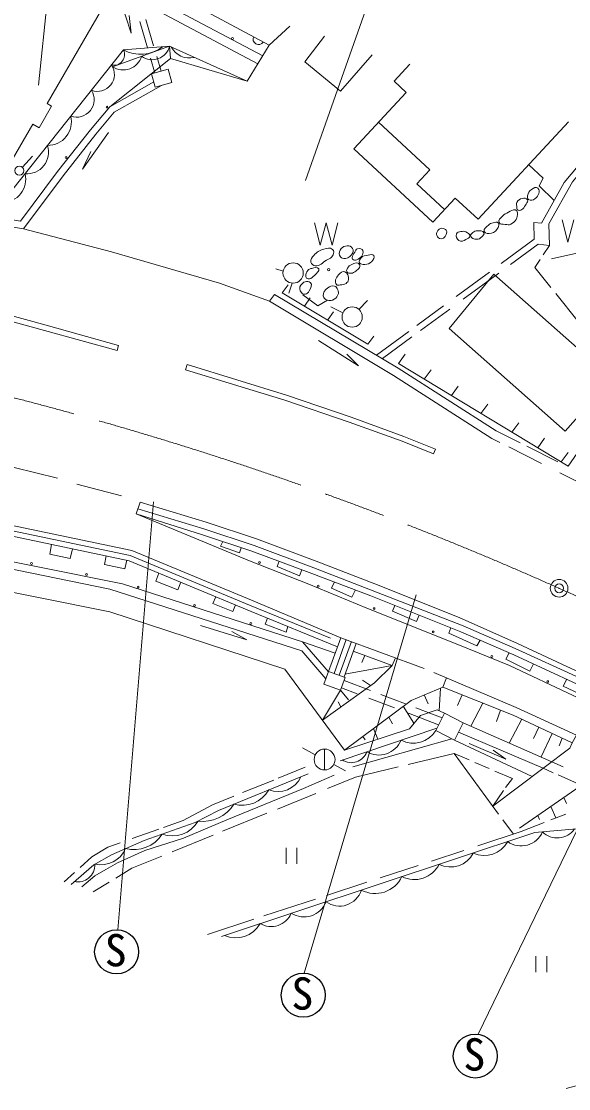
# Model space of a CAD drawing. Units: millimetres, scale not verified. Extents: x 40000 to 680000, y 20000 to 380000.
# Drawn here: x 233011 to 264090, y 259842 to 320464 of the extents above; entities that cross this region are included whole.
import ezdxf
from ezdxf.enums import TextEntityAlignment as Align

# ---------------------------------------------------------------- set-up
doc = ezdxf.new("R2010")
doc.units = ezdxf.units.MM
doc.header["$LTSCALE"] = 1000
doc.header["$PDMODE"] = 32
doc.header["$PDSIZE"] = 500
doc.linetypes.add('CHAIN', pattern=[18.5, 12, -1.5, 3.5, -1.5])
for name, color, linetype, lineweight in [('M-BGD', 7, 'Continuous', 13), ('M-BMK', 2, 'CHAIN', 13), ('M-BMK-SRVR', 3, 'Continuous', 13), ('M-STR-HTXT', 7, 'Continuous', 13)]:
    doc.layers.add(name, color=color, linetype=linetype, lineweight=lineweight)
doc.styles.add('ＭＳ ゴシック', font='')
doc.styles.get('ＭＳ ゴシック').set_extended_font_data('MS Gothic')

msp = doc.modelspace()

# ---------------------------------------------------------------- linework, layer by layer
at = {"layer": 'M-BGD'}
for p, q in [((239741, 320446), (240179, 318959)), ((240080, 320572), (240520, 319077)), ((238191, 317882), (241433, 319049)), ((241487, 318344), (241433, 319049)), ((240352, 318373), (240597, 317540)), ((240702, 318460), (240944, 317637)), ((253295, 314732), (256201, 312037)), ((263839, 311314), (265944, 313835)), ((233071, 312179), (233645, 312808)), ((255465, 311243), (256201, 312037)), ((255465, 311243), (257049, 309774)), ((262542, 308995), (263839, 311314)), ((263713, 309193), (264046, 307922)), ((264380, 309193), (264046, 307922)), ((249655, 309025), (249988, 307753)), ((250321, 309025), (249988, 307753)), ((250321, 309025), (250655, 307753)), ((250988, 309025), (250655, 307753)), ((262119, 309033), (262128, 308089)), ((262542, 308995), (262119, 309033)), ((262128, 308089), (260259, 306715)), ((262360, 307815), (260792, 306662)), ((262999, 307733), (262648, 307203)), ((265410, 307478), (263124, 306974)), ((247463, 306416), (247876, 306278)), ((259592, 306225), (257708, 304839)), ((260123, 306170), (258105, 304686)), ((248382, 305596), (248205, 305032)), ((247386, 304956), (247112, 304579)), ((247829, 305047), (248156, 305505)), ((247829, 305047), (252696, 302133)), ((263361, 304999), (264639, 303406)), ((249084, 304295), (249412, 304753)), ((252184, 304098), (252661, 304610)), ((250406, 303504), (250733, 303962)), ((250586, 304246), (251273, 303913)), ((256986, 304308), (255466, 303190)), ((257341, 304124), (255686, 302906)), ((252696, 302133), (253023, 302591)), ((255006, 302852), (253176, 301506)), ((255184, 302538), (253511, 301307)), ((238529, 302057), (238448, 301768)), ((254420, 301021), (254814, 301556)), ((242430, 300965), (242341, 300678)), ((254420, 301021), (264063, 295203)), ((255887, 300136), (256281, 300671)), ((257430, 299205), (257824, 299740)), ((259108, 298192), (259501, 298728)), ((260864, 297132), (261258, 297667)), ((262333, 296246), (262727, 296781)), ((256520, 296173), (256408, 295895)), ((260686, 296290), (262552, 295345)), ((261716, 296329), (263476, 295438)), ((263666, 295442), (264059, 295977)), ((232604, 295117), (235059, 294524)), ((263593, 294819), (265538, 293835)), ((236160, 294185), (238700, 293508)), ((224924, 293102), (239194, 290118)), ((238481, 268862), (240520, 293181)), ((239750, 293151), (239530, 292489)), ((224941, 292795), (239140, 289826)), ((239140, 289826), (246063, 286948)), ((239194, 290118), (245963, 287303)), ((238041, 288218), (248943, 284707)), ((249080, 266402), (255430, 287889)), ((245963, 287303), (250558, 285437)), ((246063, 286948), (250958, 284932)), ((248981, 285220), (250451, 283518)), ((248981, 285220), (250830, 284576)), ((250460, 283543), (251147, 285457)), ((250767, 283431), (251453, 285344)), ((251066, 283322), (251752, 285234)), ((251335, 283224), (252020, 285134)), ((248943, 284707), (250308, 283126)), ((252511, 284445), (252352, 284050)), ((254069, 283873), (251390, 283380)), ((251193, 282610), (252080, 282272)), ((251344, 283024), (252841, 282454)), ((252838, 282734), (252377, 283041)), ((256815, 282598), (256732, 281310)), ((251598, 281932), (251143, 282474)), ((252736, 282023), (254205, 281464)), ((253434, 282228), (254829, 281697)), ((255894, 282209), (256107, 281697)), ((258048, 282207), (257788, 281596)), ((258953, 262933), (268223, 282105)), ((251157, 281523), (251006, 281807)), ((254697, 281560), (255307, 280593)), ((255409, 281476), (256909, 280905)), ((257046, 281165), (256624, 281360)), ((259213, 281741), (258540, 280425)), ((260217, 281340), (259985, 280690)), ((253876, 280949), (254094, 280570)), ((254989, 281165), (256705, 280512)), ((261425, 280825), (260716, 279474)), ((251109, 278468), (256607, 280321)), ((253012, 280306), (253254, 279690)), ((257835, 280092), (262639, 278040)), ((258107, 280614), (263139, 278414)), ((262404, 280370), (262088, 279736)), ((257452, 279720), (251832, 278112)), ((252395, 279847), (252530, 279654)), ((257602, 279642), (262026, 277581)), ((263162, 280018), (262525, 278683)), ((263728, 279754), (263555, 279306)), ((248970, 279197), (249703, 278806)), ((250234, 279129), (250228, 277943)), ((257587, 278878), (260110, 275440)), ((259572, 278026), (258759, 278375)), ((263139, 278414), (263770, 278120)), ((249134, 278095), (247603, 277477)), ((250749, 278247), (251419, 277889)), ((262639, 278040), (263204, 277789)), ((263495, 277660), (264969, 277007)), ((247340, 277370), (245574, 276656)), ((249733, 276612), (247556, 275725)), ((263087, 275873), (263370, 275218)), ((263818, 276381), (263974, 276030)), ((246957, 275482), (244440, 274458)), ((262338, 275352), (262441, 275127)), ((263075, 275103), (263924, 275436)), ((260349, 275115), (260950, 274296)), ((240812, 274584), (239295, 274044)), ((243899, 274237), (241579, 273293)), ((248041, 273512), (248041, 272615)), ((248664, 273512), (248664, 272615)), ((256293, 272770), (258137, 273375)), ((253386, 271817), (255547, 272526)), ((236030, 272120), (235441, 271590)), ((237997, 271572), (237088, 271015)), ((250340, 270819), (252632, 271570)), ((246774, 269651), (249706, 270612)), ((243577, 268603), (246217, 269468)), ((262236, 267361), (262236, 266464)), ((262859, 267361), (262859, 266464)), ((263954, 259842), (266534, 260571))]:
    msp.add_line(p, q, dxfattribs=at)
for points in [[(233527, 322895), (230414, 317539), (229575, 318027), (227612, 314650), (232147, 312015), (233661, 314620), (234019, 314412), (234732, 315640), (234471, 315792), (237509, 321018), (236742, 321464), (237422, 322634), (235435, 323788), (234565, 322291)], [(246726, 318507), (241264, 321381), (239175, 324171)], [(247092, 319102), (241915, 321885), (241036, 322978)], [(246447, 318053), (240558, 321166), (239753, 322324)], [(238607, 321788), (239238, 319788), (239135, 320798)], [(245835, 317058), (247092, 319102), (248249, 320185)], [(250217, 319619), (249110, 318161), (251129, 316493), (252937, 318554)], [(213132, 311512), (221956, 311404), (231935, 310188), (238812, 318838), (241433, 319049), (245835, 317058)], [(245835, 317058), (241487, 318344), (238029, 315615)], [(255074, 318041), (254177, 317074), (254871, 316430), (251894, 313221), (256384, 309057), (257650, 310422), (258946, 309220), (264081, 314756)], [(202114, 312032), (215072, 310949), (223632, 310084), (228848, 309385), (233135, 308673), (235384, 311696), (237241, 314056), (238288, 315302), (240971, 316817)], [(210668, 311719), (215109, 311347), (223678, 310481), (228908, 309780), (232959, 309107), (235066, 311940), (236931, 314309), (238029, 315615), (240528, 317026)], [(237968, 314147), (236482, 312072), (236954, 313077)], [(262973, 308957), (264312, 311353), (266299, 313732)], [(261821, 312320), (262649, 311550), (262409, 311114), (263268, 310294)], [(233135, 308673), (238127, 307373), (244268, 305588), (247112, 304579)], [(262360, 307815), (262999, 307733), (262973, 308957)], [(209374, 307978), (211935, 307707), (214562, 307311), (218095, 306709), (221852, 306068), (226268, 305218), (230460, 304278), (234414, 303199), (238529, 302057)], [(209343, 307680), (211897, 307409), (214514, 307015), (218044, 306413), (221798, 305773), (226207, 304924), (230388, 303987), (234334, 302910), (238448, 301768)], [(262470, 306934), (262171, 306483), (263082, 305347)], [(247386, 304956), (254412, 300770), (259968, 297213), (261332, 296523)], [(248997, 304928), (249845, 304299), (250391, 304630)], [(247112, 304579), (254149, 300345), (259720, 296778), (260192, 296539)], [(249889, 302344), (252161, 300895), (251503, 301566)], [(242430, 300965), (248060, 299227), (251733, 297979), (254738, 296890), (256520, 296173)], [(242341, 300678), (247967, 298941), (251633, 297696), (254631, 296610), (256408, 295895)], [(264063, 295203), (264960, 296492), (264553, 296787)], [(205397, 295064), (218221, 292806), (224425, 291271), (229122, 290442), (238746, 288516), (248981, 285220)], [(215875, 294595), (224975, 293398), (239283, 290405), (246078, 287580), (251147, 285457), (255885, 283704)], [(239750, 293151), (243498, 292020), (246362, 291062), (249755, 289800), (253092, 288524), (257870, 286610), (261179, 285124), (264810, 283442), (268115, 281849), (271736, 280063), (275437, 278072), (279503, 275857), (283499, 273446), (289157, 269829)], [(239530, 292489), (243291, 291307), (246104, 290363), (249516, 289111), (252853, 287839), (257965, 285792), (260984, 284475), (264583, 282820), (267910, 281259), (271499, 279446), (275154, 277465), (279092, 275281), (283189, 272913), (287385, 270193)], [(239530, 292489), (245975, 289825), (249339, 288488), (252629, 287142), (257789, 285077), (260733, 283871), (264350, 282170), (267603, 280562), (271164, 278796), (274865, 276852), (278753, 274627), (282716, 272285), (287240, 269343)], [(239634, 292768), (243376, 291638), (246229, 290684), (249614, 289426), (258100, 286137)], [(213798, 291890), (223760, 289527), (229536, 288623), (238032, 286919), (247979, 283660), (251357, 279075)], [(222950, 291120), (229061, 290049), (238041, 288218)], [(234730, 290749), (234631, 290207), (235790, 289955), (235914, 290501)], [(244454, 290917), (244318, 290648), (245394, 290282), (245497, 290567)], [(237828, 290101), (237724, 289618), (238883, 289366), (239004, 289855)], [(247651, 289795), (247533, 289494), (248800, 288975), (248948, 289319)], [(240814, 289130), (240641, 288665), (241902, 288179), (242077, 288605)], [(250793, 288624), (250622, 288265), (251787, 287754), (251981, 288171)], [(244051, 287785), (243884, 287403), (245015, 286936), (245172, 287319)], [(254229, 287288), (254096, 286954), (255442, 286380), (255595, 286742)], [(243178, 286145), (245808, 285329), (244956, 285815)], [(246990, 286566), (246856, 286216), (248043, 285768), (248148, 286090)], [(258100, 286137), (261055, 284851), (264714, 283184), (268004, 281574), (271601, 279795), (275294, 277808), (279354, 275597), (283340, 273191), (288996, 269576)], [(257405, 286017), (257281, 285711), (258876, 284988), (259062, 285314)], [(251858, 284685), (254069, 283873), (254249, 284309)], [(260708, 284595), (260530, 284230), (261882, 283557), (262092, 283965)], [(254069, 283873), (253056, 282891), (250109, 280769), (251143, 282474)], [(256443, 283472), (261112, 281496), (264541, 279921), (266667, 278864)], [(257155, 283171), (256938, 282650), (260939, 281052), (264294, 279491), (264541, 279921)], [(256938, 282650), (255144, 281893), (251357, 279075)], [(263987, 283094), (263777, 282704), (264985, 282136), (265188, 282536)], [(251357, 279075), (255044, 280270), (255669, 281037), (256624, 281360)], [(264294, 279491), (264158, 279177), (259776, 275896), (260389, 276783)], [(258434, 278515), (257587, 278878), (254972, 278248)], [(258449, 279448), (260517, 278564), (259801, 279068)], [(266667, 278864), (266470, 278224), (261297, 274628)], [(249297, 277721), (244208, 275646), (242890, 274960), (239993, 273945), (238133, 273132), (237132, 272562), (235833, 271441)], [(250774, 277651), (249035, 276894), (244689, 275114), (242222, 274076), (240021, 273361), (238464, 272660), (237805, 272296), (237189, 271931), (236446, 271300)], [(254408, 278112), (251984, 277528), (250404, 276885)], [(260508, 276941), (260896, 277458), (259902, 277884)], [(245079, 276456), (243862, 275964), (242208, 275081), (241078, 274679)], [(258924, 273633), (261387, 274440), (262698, 274954)], [(244371, 268488), (262169, 274383), (264539, 274608), (270125, 270738), (276604, 266669), (283333, 265311)], [(238624, 273804), (237918, 273553), (237020, 273011), (236347, 272405)], [(240982, 273050), (239289, 272361), (238370, 271800)]]:
    msp.add_lwpolyline(points, dxfattribs=at)
for points in [[(240399, 317484), (241346, 317750), (241562, 316983), (240615, 316717)], [(257307, 303018), (263902, 297185), (266538, 300186), (259846, 306107)], [(250460, 283543), (251407, 283198), (251143, 282474), (250196, 282819)], [(257046, 281165), (256541, 280193), (257602, 279642), (258107, 280614)]]:
    msp.add_lwpolyline(points, close=True, dxfattribs=at)
for centre, radius in [((245006, 319488), 53.3), ((237875, 315598), 53.3), ((232902, 311983), 258), ((235549, 312732), 53.3), ((248443, 306170), 577), ((250459, 306364), 62.3), ((251797, 303671), 577), ((233585, 289675), 53.3), ((246531, 289718), 53.3), ((236713, 289052), 53.3), ((239637, 288328), 53.3), ((249869, 288381), 53.3), ((242852, 287286), 53.3), ((253038, 287105), 53.3), ((246041, 286265), 53.3), ((256406, 285780), 53.3), ((259726, 284392), 53.3), ((262900, 282959), 53.3), ((250231, 278536), 593)]:
    msp.add_circle(centre, radius, dxfattribs=at)
at = {"layer": 'M-BGD', "lineweight": 25}
for centre in [(238422, 267614), (249021, 265153), (258789, 261694)]:
    msp.add_circle(centre, 1250, dxfattribs=at)
at = {"layer": 'M-BGD'}
for centre, radius, start, end in [((246484, 319466), 318, 157.64418, 325.83933), ((239786, 320631), 2040, 241.4692, 307.70299), ((240441, 319311), 1026, 234.37238, 345.20984), ((242550, 319537), 1156, 207.1715, 284.16075), ((238264, 318575), 607, 257.36594, 25.66637), ((238792, 318805), 1101, 236.91427, 342.66795), ((237337, 317446), 959, 248.97596, 34.05635), ((236146, 316017), 1001, 250.81677, 32.21554), ((234514, 314756), 1341, 269.41659, 13.61572), ((233320, 313038), 1238, 265.31108, 17.72123), ((231967, 311481), 1293, 268.57707, 14.45524), ((255268, 280935), 1474, 241.86639, 329.79727), ((253312, 280159), 1366, 239.81232, 337.4379), ((251746, 279289), 932, 236.70641, 340.5438), ((247573, 278155), 1441, 249.08525, 335.27752), ((245555, 277663), 1729, 253.9479, 330.41487), ((243326, 277078), 2056, 262.18572, 328.41129), ((241580, 275888), 1693, 249.9255, 329.98587), ((239407, 275302), 1882, 255.33485, 327.74871), ((261396, 274948), 1320, 234.51963, 336.64196), ((263442, 275273), 1190, 225.47081, 325.34586), ((237520, 274097), 1540, 257.53673, 336.43553), ((259308, 274593), 1505, 245.20572, 331.4474), ((257381, 273880), 1451, 243.42696, 333.22617), ((236220, 272549), 968, 258.06705, 2.62494), ((255332, 273282), 1565, 243.19979, 333.45334), ((253104, 272613), 1687, 242.21328, 334.43984), ((251078, 271508), 1299, 234.02196, 342.63117), ((249059, 270943), 1346, 237.82078, 338.83235), ((247194, 270299), 1250, 239.98849, 336.66464), ((245195, 269980), 1572, 245.72793, 330.9252)]:
    msp.add_arc(centre, radius, start, end, dxfattribs=at)
for points, knots in [([(262193, 310396), (262081, 310296), (261937, 310256), (261813, 310340), (261743, 310388), (261750, 310468), (261763, 310552), (261788, 310712), (261843, 310814), (261975, 310907), (262097, 310993), (262247, 311090), (262349, 310982), (262511, 310809), (262370, 310554), (262193, 310396)], [0, 0, 0, 0, 1, 1, 1, 2, 2, 2, 3, 3, 3, 4, 4, 4, 5, 5, 5, 5]), ([(261462, 310406), (261310, 310378), (261214, 310308), (261144, 310170), (261109, 310100), (261131, 310047), (261144, 309970), (261160, 309874), (261132, 309761), (261225, 309734), (261441, 309669), (261554, 309902), (261680, 310089), (261734, 310168), (261795, 310241), (261749, 310325), (261692, 310427), (261576, 310428), (261462, 310406)], [0, 0, 0, 0, 1, 1, 1, 2, 2, 2, 3, 3, 3, 4, 4, 4, 5, 5, 5, 6, 6, 6, 6]), ([(260141, 309033), (260078, 309179), (260221, 309276), (260328, 309394), (260437, 309514), (260531, 309547), (260677, 309618), (260819, 309687), (260907, 309794), (261059, 309751), (261136, 309730), (261182, 309673), (261188, 309593), (261211, 309300), (261063, 309091), (260810, 308941), (260701, 308877), (260611, 308917), (260486, 308933), (260347, 308951), (260196, 308904), (260141, 309033)], [0, 0, 0, 0, 1, 1, 1, 2, 2, 2, 3, 3, 3, 4, 4, 4, 5, 5, 5, 6, 6, 6, 7, 7, 7, 7]), ([(256851, 308113), (256726, 308101), (256647, 308196), (256598, 308312), (256567, 308385), (256584, 308442), (256618, 308512), (256664, 308605), (256710, 308666), (256809, 308695), (256919, 308726), (257004, 308704), (257096, 308637), (257148, 308598), (257182, 308555), (257175, 308491), (257155, 308298), (257045, 308132), (256851, 308113)], [0, 0, 0, 0, 1, 1, 1, 2, 2, 2, 3, 3, 3, 4, 4, 4, 5, 5, 5, 6, 6, 6, 6]), ([(258643, 308462), (258728, 308532), (258796, 308559), (258906, 308565), (259058, 308572), (259222, 308600), (259283, 308459), (259325, 308361), (259233, 308291), (259155, 308218), (259065, 308134), (258990, 308084), (258867, 308088), (258714, 308093), (258559, 308125), (258521, 308274), (258499, 308359), (258575, 308407), (258643, 308462)], [0, 0, 0, 0, 1, 1, 1, 2, 2, 2, 3, 3, 3, 4, 4, 4, 5, 5, 5, 6, 6, 6, 6]), ([(259302, 308534), (259244, 308687), (259413, 308773), (259535, 308883), (259620, 308961), (259683, 308999), (259796, 309024), (259912, 309050), (260022, 309097), (260099, 309008), (260165, 308933), (260124, 308843), (260079, 308754), (259990, 308581), (259890, 308474), (259701, 308430), (259544, 308394), (259359, 308384), (259302, 308534)], [0, 0, 0, 0, 1, 1, 1, 2, 2, 2, 3, 3, 3, 4, 4, 4, 5, 5, 5, 6, 6, 6, 6]), ([(257715, 308391), (257756, 308498), (257864, 308503), (257977, 308524), (258086, 308545), (258159, 308547), (258259, 308499), (258366, 308449), (258471, 308402), (258471, 308283), (258471, 308165), (258365, 308119), (258259, 308067), (258117, 307998), (257992, 307939), (257856, 308022), (257724, 308102), (257659, 308247), (257715, 308391)], [0, 0, 0, 0, 1, 1, 1, 2, 2, 2, 3, 3, 3, 4, 4, 4, 5, 5, 5, 6, 6, 6, 6]), ([(250686, 307507), (250544, 307640), (250376, 307576), (250187, 307526), (249935, 307458), (249792, 307368), (249620, 307171), (249514, 307048), (249416, 306949), (249452, 306790), (249481, 306666), (249575, 306594), (249701, 306579), (249977, 306545), (250103, 306748), (250337, 306896), (250497, 306998), (250643, 307022), (250717, 307195), (250765, 307308), (250775, 307423), (250686, 307507)], [0, 0, 0, 0, 1, 1, 1, 2, 2, 2, 3, 3, 3, 4, 4, 4, 5, 5, 5, 6, 6, 6, 7, 7, 7, 7]), ([(251759, 307638), (251662, 307731), (251552, 307731), (251422, 307700), (251280, 307667), (251188, 307607), (251123, 307476), (251056, 307341), (251037, 307210), (251127, 307090), (251196, 306997), (251296, 306982), (251410, 307002), (251613, 307038), (251759, 307129), (251829, 307322), (251873, 307441), (251850, 307550), (251759, 307638)], [0, 0, 0, 0, 1, 1, 1, 2, 2, 2, 3, 3, 3, 4, 4, 4, 5, 5, 5, 6, 6, 6, 6]), ([(252401, 307440), (252363, 307555), (252226, 307576), (252108, 307545), (252016, 307521), (251999, 307442), (251947, 307362), (251872, 307247), (251811, 307179), (251800, 307041), (251798, 307010), (251799, 306985), (251822, 306964), (251891, 306900), (251971, 306880), (252058, 306916), (252283, 307011), (252479, 307208), (252401, 307440)], [0, 0, 0, 0, 1, 1, 1, 2, 2, 2, 3, 3, 3, 4, 4, 4, 5, 5, 5, 6, 6, 6, 6]), ([(252217, 306661), (252134, 306813), (251936, 306723), (251774, 306661), (251655, 306615), (251597, 306552), (251531, 306443), (251494, 306381), (251460, 306329), (251488, 306262), (251518, 306189), (251583, 306167), (251662, 306156), (251775, 306141), (251851, 306169), (251943, 306237), (252101, 306355), (252311, 306488), (252217, 306661)], [0, 0, 0, 0, 1, 1, 1, 2, 2, 2, 3, 3, 3, 4, 4, 4, 5, 5, 5, 6, 6, 6, 6]), ([(253025, 307157), (252956, 307264), (252826, 307201), (252701, 307182), (252535, 307158), (252415, 307150), (252302, 307027), (252226, 306944), (252169, 306851), (252221, 306752), (252276, 306648), (252390, 306654), (252508, 306659), (252677, 306666), (252790, 306704), (252906, 306827), (253001, 306927), (253099, 307042), (253025, 307157)], [0, 0, 0, 0, 1, 1, 1, 2, 2, 2, 3, 3, 3, 4, 4, 4, 5, 5, 5, 6, 6, 6, 6]), ([(249510, 306432), (249410, 306412), (249342, 306393), (249275, 306316), (249184, 306210), (249137, 306111), (249167, 305975), (249183, 305901), (249223, 305846), (249297, 305831), (249420, 305806), (249485, 305897), (249588, 305969), (249697, 306046), (249759, 306097), (249829, 306210), (249872, 306279), (249940, 306340), (249895, 306407), (249811, 306532), (249658, 306461), (249510, 306432)], [0, 0, 0, 0, 1, 1, 1, 2, 2, 2, 3, 3, 3, 4, 4, 4, 5, 5, 5, 6, 6, 6, 7, 7, 7, 7]), ([(251386, 306233), (251238, 306287), (251119, 306186), (251020, 306063), (250883, 305890), (250770, 305689), (250900, 305510), (250950, 305442), (251032, 305482), (251116, 305490), (251250, 305501), (251340, 305502), (251448, 305581), (251530, 305640), (251582, 305696), (251590, 305797), (251603, 305984), (251563, 306169), (251386, 306233)], [0, 0, 0, 0, 1, 1, 1, 2, 2, 2, 3, 3, 3, 4, 4, 4, 5, 5, 5, 6, 6, 6, 6]), ([(249417, 305636), (249250, 305776), (249005, 305659), (248881, 305480), (248786, 305344), (248816, 305191), (248912, 305056), (248966, 304981), (249039, 304949), (249130, 304963), (249246, 304980), (249305, 305052), (249361, 305156), (249450, 305322), (249561, 305514), (249417, 305636)], [0, 0, 0, 0, 1, 1, 1, 2, 2, 2, 3, 3, 3, 4, 4, 4, 5, 5, 5, 5]), ([(250796, 305427), (250899, 305397), (250937, 305321), (250977, 305222), (251020, 305115), (251033, 305035), (250989, 304929), (250925, 304771), (250830, 304692), (250672, 304630), (250570, 304589), (250492, 304588), (250391, 304630), (250270, 304680), (250172, 304737), (250154, 304866), (250127, 305068), (250249, 305196), (250410, 305321), (250533, 305418), (250646, 305472), (250796, 305427)], [0, 0, 0, 0, 1, 1, 1, 2, 2, 2, 3, 3, 3, 4, 4, 4, 5, 5, 5, 6, 6, 6, 7, 7, 7, 7])]:
    msp.add_open_spline(points, degree=3, knots=knots, dxfattribs=at)
at = {"layer": 'M-BMK'}
msp.add_arc((184318, 111220), 193962, 65.09438, 118.04023, dxfattribs=at)
at = {"layer": 'M-BMK-SRVR'}
msp.add_circle((263549, 288262), 500, dxfattribs=at)
msp.add_point((263549, 288262), dxfattribs=at)
at = {"layer": 'M-STR-HTXT'}
for p, q in [((233991, 316847), (236776, 343894)), ((249140, 311432), (256495, 332296))]:
    msp.add_line(p, q, dxfattribs=at)
msp.add_arc((144682, 60247), 293494, 61.49038, 67.65088, dxfattribs=at)

# ---------------------------------------------------------------- texts
at = {"layer": 'M-BGD', "style": 'ＭＳ ゴシック'}
for p in [(237743, 266240), (248342, 263780), (258110, 260320)]:
    msp.add_text('S', height=1833, dxfattribs=at).set_placement(p, align=Align.BOTTOM_LEFT)

doc.saveas('drawing.dxf')
